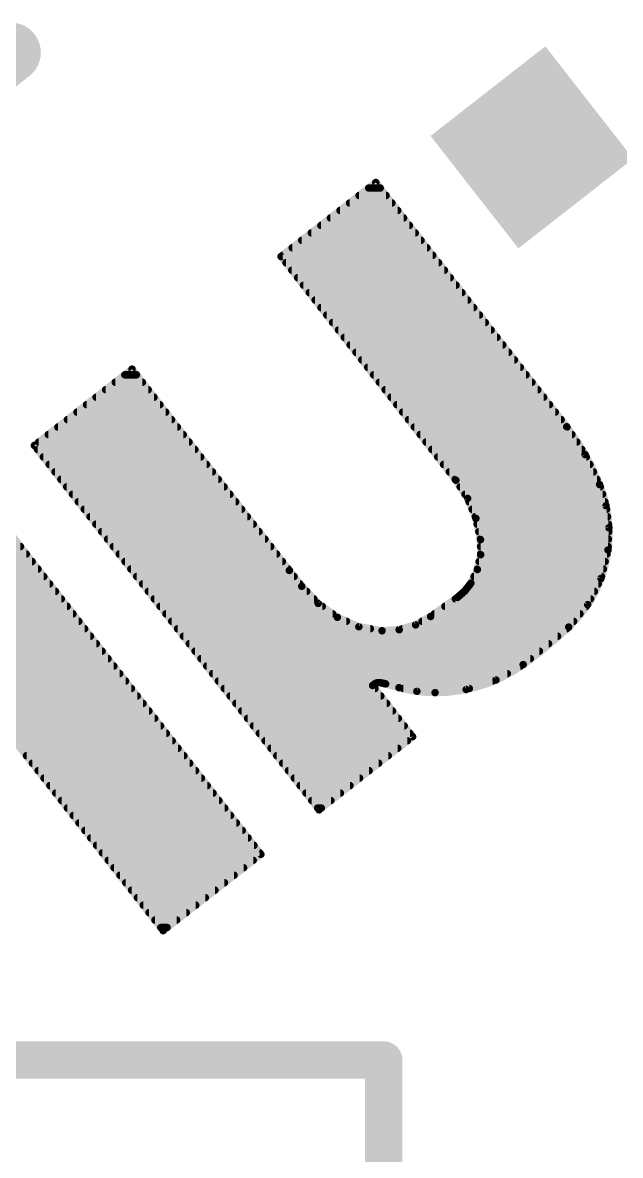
# Model space of a CAD drawing. Extents: x -0.1 to 20.3, y -11.4 to 28.1.
# Drawn here: x 9.312 to 11.344, y 11.646 to 15.498 of the extents above; entities that cross this region are included whole.
import ezdxf

# ---------------------------------------------------------------- set-up
doc = ezdxf.new("R2010")
doc.units = 0
for name, color, linetype in [('21', 41, 'CONTINUOUS'), ('22', 40, 'CONTINUOUS'), ('51', 53, 'CONTINUOUS')]:
    doc.layers.add(name, color=color, linetype=linetype)

# ---------------------------------------------------------------- blocks, each defined once
blk = doc.blocks.new('RECT')
blk.add_solid([(-0.5, -0.5), (0.5, -0.5), (-0.5, 0.5), (0.5, 0.5)])

msp = doc.modelspace()

# ---------------------------------------------------------------- linework, layer by layer
at = {"layer": '21', "const_width": 0.127}
for points in [[(10.54, 11.97), (5.54, 11.97)], [(10.54, 11.97), (10.54, 8.77)]]:
    msp.add_lwpolyline(points, dxfattribs=at)
at = {"layer": '21', "const_width": 0.0635}
for points in [[(10.5718, 11.97, 1), (10.5083, 11.97)], [(10.54, 11.9383, 1), (10.54, 12.0018)]]:
    msp.add_lwpolyline(points, format="xyb", dxfattribs=at)
at = {"layer": '22'}
for points, const_width in [([(9.1323, 15.2865), (9.2725, 15.3961)], 0.2032), ([(10.5131, 14.9542), (10.1909, 14.7025)], 0.0254), ([(10.5131, 14.9542), (10.1909, 14.7025)], 0.0254), ([(10.4888, 14.9352), (10.528, 14.9352)], 0.0254), ([(11.1621, 14.1236), (10.5131, 14.9542)], 0.0254), ([(11.1621, 14.1236), (10.5131, 14.9542)], 0.0254), ([(10.4563, 14.9098), (10.5478, 14.9098)], 0.0254), ([(10.3913, 14.859), (10.5875, 14.859)], 0.0254), ([(10.4238, 14.8844), (10.5677, 14.8844)], 0.0254), ([(10.3588, 14.8336), (10.6074, 14.8336)], 0.0254), ([(10.2938, 14.7828), (10.6471, 14.7828)], 0.0254), ([(10.3263, 14.8082), (10.6272, 14.8082)], 0.0254), ([(10.2612, 14.7574), (10.6669, 14.7574)], 0.0254), ([(10.1909, 14.7025), (10.7852, 13.9419)], 0.0254), ([(10.1909, 14.7025), (10.7852, 13.9419)], 0.0254), ([(10.1962, 14.7066), (10.7066, 14.7066)], 0.0254), ([(10.2287, 14.732), (10.6868, 14.732)], 0.0254), ([(10.2075, 14.6812), (10.7264, 14.6812)], 0.0254), ([(10.2274, 14.6558), (10.7463, 14.6558)], 0.0254), ([(10.2472, 14.6304), (10.7661, 14.6304)], 0.0254), ([(10.2671, 14.605), (10.786, 14.605)], 0.0254), ([(10.2869, 14.5796), (10.8058, 14.5796)], 0.0254), ([(10.3068, 14.5542), (10.8257, 14.5542)], 0.0254), ([(10.3266, 14.5288), (10.8455, 14.5288)], 0.0254), ([(10.3465, 14.5034), (10.8654, 14.5034)], 0.0254), ([(10.3663, 14.478), (10.8852, 14.478)], 0.0254), ([(10.3861, 14.4526), (10.9051, 14.4526)], 0.0254), ([(10.406, 14.4272), (10.9249, 14.4272)], 0.0254), ([(10.4258, 14.4018), (10.9447, 14.4018)], 0.0254), ([(10.4457, 14.3764), (10.9646, 14.3764)], 0.0254), ([(9.6843, 14.3195), (9.3521, 14.0599)], 0.0254), ([(9.6843, 14.3195), (9.3521, 14.0599)], 0.0254), ([(10.2191, 13.6349), (9.6843, 14.3195)], 0.0254), ([(10.2191, 13.6349), (9.6843, 14.3195)], 0.0254), ([(10.4655, 14.351), (10.9844, 14.351)], 0.0254), ([(10.4854, 14.3256), (11.0043, 14.3256)], 0.0254), ([(9.6596, 14.3002), (9.6994, 14.3002)], 0.0254), ([(10.5052, 14.3002), (11.0241, 14.3002)], 0.0254), ([(9.5946, 14.2494), (9.7391, 14.2494)], 0.0254), ([(9.6271, 14.2748), (9.7192, 14.2748)], 0.0254), ([(10.5251, 14.2748), (11.044, 14.2748)], 0.0254), ([(10.5449, 14.2494), (11.0638, 14.2494)], 0.0254), ([(9.5621, 14.224), (9.7589, 14.224)], 0.0254), ([(10.5647, 14.224), (11.0837, 14.224)], 0.0254), ([(9.4971, 14.1732), (9.7986, 14.1732)], 0.0254), ([(9.5296, 14.1986), (9.7788, 14.1986)], 0.0254), ([(10.5846, 14.1986), (11.1035, 14.1986)], 0.0254), ([(10.6044, 14.1732), (11.1233, 14.1732)], 0.0254), ([(9.4646, 14.1478), (9.8185, 14.1478)], 0.0254), ([(10.6243, 14.1478), (11.1432, 14.1478)], 0.0254), ([(11.2245, 14.029), (11.1621, 14.1236)], 0.0254), ([(9.3996, 14.097), (9.8581, 14.097)], 0.0254), ([(9.4321, 14.1224), (9.8383, 14.1224)], 0.0254), ([(10.6441, 14.1224), (11.1629, 14.1224)], 0.0254), ([(10.664, 14.097), (11.1797, 14.097)], 0.0254), ([(9.3521, 14.0599), (10.32, 12.821)], 0.0254), ([(9.3521, 14.0599), (10.32, 12.821)], 0.0254), ([(9.3671, 14.0716), (9.878, 14.0716)], 0.0254), ([(10.6838, 14.0716), (11.1964, 14.0716)], 0.0254), ([(9.3628, 14.0462), (9.8978, 14.0462)], 0.0254), ([(9.3827, 14.0208), (9.9177, 14.0208)], 0.0254), ([(10.7037, 14.0462), (11.2132, 14.0462)], 0.0254), ([(10.7235, 14.0208), (11.2285, 14.0208)], 0.0254), ([(11.2738, 13.9271), (11.2245, 14.029)], 0.0254), ([(9.4025, 13.9954), (9.9375, 13.9954)], 0.0254), ([(9.4223, 13.97), (9.9574, 13.97)], 0.0254), ([(10.7433, 13.9954), (11.2408, 13.9954)], 0.0254), ([(10.7632, 13.97), (11.253, 13.97)], 0.0254), ([(9.4422, 13.9446), (9.9772, 13.9446)], 0.0254), ([(10.783, 13.9446), (11.2653, 13.9446)], 0.0254), ([(10.7852, 13.9419), (10.8252, 13.8799)], 0.0254), ([(9.1606, 13.9006), (10.1223, 12.6697)], 0.0254), ([(9.462, 13.9192), (9.9971, 13.9192)], 0.0254), ([(9.4819, 13.8938), (10.0169, 13.8938)], 0.0254), ([(10.7998, 13.9192), (11.2762, 13.9192)], 0.0254), ([(10.8162, 13.8938), (11.284, 13.8938)], 0.0254), ([(11.296, 13.8549), (11.2738, 13.9271)], 0.0254), ([(9.5017, 13.8684), (10.0367, 13.8684)], 0.0254), ([(10.8252, 13.8799), (10.8534, 13.8118)], 0.0254), ([(10.8299, 13.8684), (11.2918, 13.8684)], 0.0254), ([(11.3056, 13.78), (11.296, 13.8549)], 0.0254), ([(9.5216, 13.843), (10.0566, 13.843)], 0.0254), ([(9.5414, 13.8176), (10.0764, 13.8176)], 0.0254), ([(10.8405, 13.843), (11.2975, 13.843)], 0.0254), ([(10.851, 13.8176), (11.3008, 13.8176)], 0.0254), ([(9.5613, 13.7922), (10.0963, 13.7922)], 0.0254), ([(10.8534, 13.8118), (10.869, 13.7397)], 0.0254), ([(10.8576, 13.7922), (11.3041, 13.7922)], 0.0254), ([(11.3025, 13.7046), (11.3056, 13.78)], 0.0254), ([(9.5811, 13.7668), (10.1161, 13.7668)], 0.0254), ([(9.601, 13.7414), (10.136, 13.7414)], 0.0254), ([(10.8631, 13.7668), (11.3051, 13.7668)], 0.0254), ([(10.8686, 13.7414), (11.304, 13.7414)], 0.0254), ([(10.869, 13.7397), (10.8695, 13.6883)], 0.0254), ([(8.9242, 13.716), (9.3048, 13.716)], 0.0254), ([(9.6208, 13.716), (10.1558, 13.716)], 0.0254), ([(10.8692, 13.716), (11.303, 13.716)], 0.0254), ([(11.2787, 13.6076), (11.3025, 13.7046)], 0.0254), ([(8.8592, 13.6652), (9.3445, 13.6652)], 0.0254), ([(8.8917, 13.6906), (9.3247, 13.6906)], 0.0254), ([(9.6406, 13.6906), (10.1757, 13.6906)], 0.0254), ([(9.6605, 13.6652), (10.1955, 13.6652)], 0.0254), ([(10.8695, 13.6883), (10.8584, 13.6381)], 0.0254), ([(10.8644, 13.6652), (11.2928, 13.6652)], 0.0254), ([(10.8695, 13.6906), (11.2991, 13.6906)], 0.0254), ([(8.8551, 13.6398), (9.3643, 13.6398)], 0.0254), ([(9.6803, 13.6398), (10.2154, 13.6398)], 0.0254), ([(10.2613, 13.581), (10.2191, 13.6349)], 0.0254), ([(10.8584, 13.6381), (10.8363, 13.5917)], 0.0254), ([(10.8588, 13.6398), (11.2866, 13.6398)], 0.0254), ([(8.8749, 13.6144), (9.3842, 13.6144)], 0.0254), ([(8.8948, 13.589), (9.404, 13.589)], 0.0254), ([(9.7002, 13.6144), (10.2352, 13.6144)], 0.0254), ([(9.72, 13.589), (10.255, 13.589)], 0.0254), ([(10.8363, 13.5917), (10.8158, 13.5652)], 0.0254), ([(10.8342, 13.589), (11.2692, 13.589)], 0.0254), ([(10.8471, 13.6144), (11.2804, 13.6144)], 0.0254), ([(11.2334, 13.5186), (11.2787, 13.6076)], 0.0254), ([(8.9146, 13.5636), (9.4239, 13.5636)], 0.0254), ([(9.7399, 13.5636), (10.278, 13.5636)], 0.0254), ([(10.3171, 13.5229), (10.2613, 13.581)], 0.0254), ([(10.8158, 13.5652), (10.7905, 13.5431)], 0.0254), ([(10.814, 13.5636), (11.2563, 13.5636)], 0.0254), ([(8.9345, 13.5382), (9.4437, 13.5382)], 0.0254), ([(8.9543, 13.5128), (9.4636, 13.5128)], 0.0254), ([(9.7597, 13.5382), (10.3024, 13.5382)], 0.0254), ([(9.7796, 13.5128), (10.331, 13.5128)], 0.0254), ([(10.3823, 13.4756), (10.3171, 13.5229)], 0.0254), ([(10.7905, 13.5431), (10.6993, 13.4782)], 0.0254), ([(10.7479, 13.5128), (11.2285, 13.5128)], 0.0254), ([(10.7836, 13.5382), (11.2434, 13.5382)], 0.0254), ([(11.169, 13.4423), (11.2334, 13.5186)], 0.0254), ([(8.9742, 13.4874), (9.4834, 13.4874)], 0.0254), ([(9.7994, 13.4874), (10.3661, 13.4874)], 0.0254), ([(10.4554, 13.4434), (10.3823, 13.4756)], 0.0254), ([(10.6993, 13.4782), (10.6483, 13.4498)], 0.0254), ([(10.7122, 13.4874), (11.2071, 13.4874)], 0.0254), ([(8.5199, 13.4366), (9.5231, 13.4366)], 0.0254), ([(8.565, 13.462), (9.5033, 13.462)], 0.0254), ([(9.8192, 13.462), (10.4132, 13.462)], 0.0254), ([(9.8391, 13.4366), (10.4946, 13.4366)], 0.0254), ([(10.5341, 13.4298), (10.4554, 13.4434)], 0.0254), ([(10.5924, 13.4334), (10.5341, 13.4298)], 0.0254), ([(10.6483, 13.4498), (10.5924, 13.4334)], 0.0254), ([(10.6032, 13.4366), (11.1621, 13.4366)], 0.0254), ([(10.6702, 13.462), (11.1856, 13.462)], 0.0254), ([(11.014, 13.3149), (11.169, 13.4423)], 0.0254), ([(8.4748, 13.4112), (9.5429, 13.4112)], 0.0254), ([(9.8589, 13.4112), (11.1312, 13.4112)], 0.0254), ([(8.4055, 13.3604), (9.5826, 13.3604)], 0.0254), ([(8.4394, 13.3858), (9.5628, 13.3858)], 0.0254), ([(9.8788, 13.3858), (11.1003, 13.3858)], 0.0254), ([(9.8986, 13.3604), (11.0694, 13.3604)], 0.0254), ([(8.3716, 13.335), (9.6025, 13.335)], 0.0254), ([(9.9185, 13.335), (11.0385, 13.335)], 0.0254), ([(10.9216, 13.2623), (11.014, 13.3149)], 0.0254), ([(8.3408, 13.3096), (9.6223, 13.3096)], 0.0254), ([(9.0125, 13.2842), (9.6422, 13.2842)], 0.0254), ([(9.9383, 13.3096), (11.0048, 13.3096)], 0.0254), ([(9.9582, 13.2842), (10.9601, 13.2842)], 0.0254), ([(9.072, 13.2588), (9.662, 13.2588)], 0.0254), ([(9.978, 13.2588), (10.9106, 13.2588)], 0.0254), ([(10.5022, 13.2437), (10.5082, 13.2484)], 0.0254), ([(10.5022, 13.2437), (10.5082, 13.2484)], 0.0254), ([(10.6382, 13.0696), (10.5022, 13.2437)], 0.0254), ([(10.6382, 13.0696), (10.5022, 13.2437)], 0.0254), ([(10.5082, 13.2484), (10.5171, 13.2528)], 0.0254), ([(10.5171, 13.2528), (10.5269, 13.2533)], 0.0254), ([(10.5269, 13.2533), (10.5463, 13.2492)], 0.0254), ([(10.5463, 13.2492), (10.5918, 13.2364)], 0.0254), ([(10.8203, 13.2301), (10.9216, 13.2623)], 0.0254), ([(9.1105, 13.2334), (9.6819, 13.2334)], 0.0254), ([(9.1393, 13.208), (9.7017, 13.208)], 0.0254), ([(9.9978, 13.2334), (10.5103, 13.2334)], 0.0254), ([(10.0177, 13.208), (10.5301, 13.208)], 0.0254), ([(10.5918, 13.2364), (10.6526, 13.2239)], 0.0254), ([(10.6063, 13.2334), (10.8308, 13.2334)], 0.0254), ([(10.6526, 13.2239), (10.7146, 13.2195)], 0.0254), ([(10.7146, 13.2195), (10.8203, 13.2301)], 0.0254), ([(9.1681, 13.1826), (9.7215, 13.1826)], 0.0254), ([(10.0375, 13.1826), (10.55, 13.1826)], 0.0254), ([(9.1967, 13.1572), (9.7414, 13.1572)], 0.0254), ([(9.2192, 13.1318), (9.7612, 13.1318)], 0.0254), ([(10.0574, 13.1572), (10.5698, 13.1572)], 0.0254), ([(10.0772, 13.1318), (10.5897, 13.1318)], 0.0254), ([(9.2417, 13.1064), (9.7811, 13.1064)], 0.0254), ([(10.0971, 13.1064), (10.6095, 13.1064)], 0.0254), ([(9.2642, 13.081), (9.8009, 13.081)], 0.0254), ([(9.7901, 12.4101), (9.2787, 13.0646)], 0.0254), ([(9.2858, 13.0556), (9.8208, 13.0556)], 0.0254), ([(10.1169, 13.081), (10.6293, 13.081)], 0.0254), ([(10.1368, 13.0556), (10.6203, 13.0556)], 0.0254), ([(10.32, 12.821), (10.6382, 13.0696)], 0.0254), ([(10.32, 12.821), (10.6382, 13.0696)], 0.0254), ([(9.3056, 13.0302), (9.8406, 13.0302)], 0.0254), ([(10.1566, 13.0302), (10.5878, 13.0302)], 0.0254), ([(9.3254, 13.0048), (9.8605, 13.0048)], 0.0254), ([(9.3453, 12.9794), (9.8803, 12.9794)], 0.0254), ([(10.1764, 13.0048), (10.5553, 13.0048)], 0.0254), ([(10.1963, 12.9794), (10.5228, 12.9794)], 0.0254), ([(9.3651, 12.954), (9.9002, 12.954)], 0.0254), ([(10.2161, 12.954), (10.4903, 12.954)], 0.0254), ([(9.385, 12.9286), (9.92, 12.9286)], 0.0254), ([(9.4048, 12.9032), (9.9398, 12.9032)], 0.0254), ([(10.236, 12.9286), (10.4578, 12.9286)], 0.0254), ([(10.2558, 12.9032), (10.4252, 12.9032)], 0.0254), ([(9.4247, 12.8778), (9.9597, 12.8778)], 0.0254), ([(9.4445, 12.8524), (9.9795, 12.8524)], 0.0254), ([(10.2757, 12.8778), (10.3927, 12.8778)], 0.0254), ([(10.2955, 12.8524), (10.3602, 12.8524)], 0.0254), ([(9.4644, 12.827), (9.9994, 12.827)], 0.0254), ([(10.3154, 12.827), (10.3277, 12.827)], 0.0254), ([(9.4842, 12.8016), (10.0192, 12.8016)], 0.0254), ([(9.504, 12.7762), (10.0391, 12.7762)], 0.0254), ([(9.5239, 12.7508), (10.0589, 12.7508)], 0.0254), ([(9.5437, 12.7254), (10.0788, 12.7254)], 0.0254), ([(9.5636, 12.7), (10.0986, 12.7)], 0.0254), ([(9.5834, 12.6746), (10.1184, 12.6746)], 0.0254), ([(10.1223, 12.6697), (9.7901, 12.4101)], 0.0254), ([(9.6033, 12.6492), (10.0961, 12.6492)], 0.0254), ([(9.6231, 12.6238), (10.0636, 12.6238)], 0.0254), ([(9.643, 12.5984), (10.0311, 12.5984)], 0.0254), ([(9.6628, 12.573), (9.9985, 12.573)], 0.0254), ([(9.6826, 12.5476), (9.966, 12.5476)], 0.0254), ([(9.7025, 12.5222), (9.9335, 12.5222)], 0.0254), ([(9.7223, 12.4968), (9.901, 12.4968)], 0.0254), ([(9.7422, 12.4714), (9.8685, 12.4714)], 0.0254), ([(9.762, 12.446), (9.836, 12.446)], 0.0254), ([(9.7819, 12.4206), (9.8035, 12.4206)], 0.0254)]:
    msp.add_lwpolyline(points, dxfattribs=dict(at, const_width=const_width))
for points, const_width in [([(9.3038, 15.3561, 1), (9.2413, 15.4361)], 0.1016), ([(10.4888, 14.9415, 1), (10.4888, 14.9289)], 0.0127), ([(10.5181, 14.9581, 1), (10.5081, 14.9503)], 0.0127), ([(10.5181, 14.9581, 1), (10.5081, 14.9503)], 0.0127), ([(10.5171, 14.9492, 1), (10.5092, 14.9592)], 0.0127), ([(10.5171, 14.9492, 1), (10.5092, 14.9592)], 0.0127), ([(10.528, 14.9289, 1), (10.528, 14.9415)], 0.0127), ([(10.4563, 14.9162, 1), (10.4563, 14.9035)], 0.0127), ([(10.5478, 14.9035, 1), (10.5478, 14.9162)], 0.0127), ([(10.3913, 14.8653, 1), (10.3913, 14.8527)], 0.0127), ([(10.4238, 14.8908, 1), (10.4238, 14.8781)], 0.0127), ([(10.5677, 14.8781, 1), (10.5677, 14.8908)], 0.0127), ([(10.5875, 14.8527, 1), (10.5875, 14.8653)], 0.0127), ([(10.3588, 14.8399, 1), (10.3588, 14.8273)], 0.0127), ([(10.6074, 14.8273, 1), (10.6074, 14.8399)], 0.0127), ([(10.2938, 14.7891, 1), (10.2938, 14.7765)], 0.0127), ([(10.3263, 14.8146, 1), (10.3263, 14.8019)], 0.0127), ([(10.6272, 14.8019, 1), (10.6272, 14.8146)], 0.0127), ([(10.6471, 14.7765, 1), (10.6471, 14.7891)], 0.0127), ([(10.2612, 14.7637, 1), (10.2612, 14.7511)], 0.0127), ([(10.6669, 14.7511, 1), (10.6669, 14.7637)], 0.0127), ([(10.1959, 14.7064, 1), (10.1859, 14.6986)], 0.0127), ([(10.1959, 14.7064, 1), (10.1859, 14.6986)], 0.0127), ([(10.187, 14.7075, 1), (10.1948, 14.6975)], 0.0127), ([(10.187, 14.7075, 1), (10.1948, 14.6975)], 0.0127), ([(10.1962, 14.7129, 1), (10.1962, 14.7003)], 0.0127), ([(10.2287, 14.7384, 1), (10.2287, 14.7257)], 0.0127), ([(10.6868, 14.7257, 1), (10.6868, 14.7384)], 0.0127), ([(10.7066, 14.7003, 1), (10.7066, 14.7129)], 0.0127), ([(10.2075, 14.6875, 1), (10.2075, 14.6749)], 0.0127), ([(10.7264, 14.6749, 1), (10.7264, 14.6875)], 0.0127), ([(10.2274, 14.6622, 1), (10.2274, 14.6495)], 0.0127), ([(10.2472, 14.6367, 1), (10.2472, 14.6241)], 0.0127), ([(10.7463, 14.6495, 1), (10.7463, 14.6622)], 0.0127), ([(10.7661, 14.6241, 1), (10.7661, 14.6367)], 0.0127), ([(10.2671, 14.6113, 1), (10.2671, 14.5987)], 0.0127), ([(10.786, 14.5987, 1), (10.786, 14.6113)], 0.0127), ([(10.2869, 14.586, 1), (10.2869, 14.5733)], 0.0127), ([(10.3068, 14.5606, 1), (10.3068, 14.5479)], 0.0127), ([(10.8058, 14.5733, 1), (10.8058, 14.586)], 0.0127), ([(10.8257, 14.5479, 1), (10.8257, 14.5606)], 0.0127), ([(10.3266, 14.5351, 1), (10.3266, 14.5225)], 0.0127), ([(10.8455, 14.5225, 1), (10.8455, 14.5351)], 0.0127), ([(10.3465, 14.5098, 1), (10.3465, 14.4971)], 0.0127), ([(10.3663, 14.4844, 1), (10.3663, 14.4717)], 0.0127), ([(10.8654, 14.4971, 1), (10.8654, 14.5098)], 0.0127), ([(10.8852, 14.4717, 1), (10.8852, 14.4844)], 0.0127), ([(10.3861, 14.4589, 1), (10.3861, 14.4463)], 0.0127), ([(10.9051, 14.4463, 1), (10.9051, 14.4589)], 0.0127), ([(10.406, 14.4336, 1), (10.406, 14.4209)], 0.0127), ([(10.4258, 14.4082, 1), (10.4258, 14.3955)], 0.0127), ([(10.9249, 14.4209, 1), (10.9249, 14.4336)], 0.0127), ([(10.9447, 14.3955, 1), (10.9447, 14.4082)], 0.0127), ([(10.4457, 14.3827, 1), (10.4457, 14.3701)], 0.0127), ([(10.9646, 14.3701, 1), (10.9646, 14.3827)], 0.0127), ([(9.6893, 14.3234, 1), (9.6793, 14.3156)], 0.0127), ([(9.6893, 14.3234, 1), (9.6793, 14.3156)], 0.0127), ([(9.6882, 14.3145, 1), (9.6804, 14.3245)], 0.0127), ([(9.6882, 14.3145, 1), (9.6804, 14.3245)], 0.0127), ([(10.4655, 14.3574, 1), (10.4655, 14.3447)], 0.0127), ([(10.4854, 14.332, 1), (10.4854, 14.3193)], 0.0127), ([(10.9844, 14.3447, 1), (10.9844, 14.3574)], 0.0127), ([(11.0043, 14.3193, 1), (11.0043, 14.332)], 0.0127), ([(9.6596, 14.3065, 1), (9.6596, 14.2939)], 0.0127), ([(9.6994, 14.2939, 1), (9.6994, 14.3065)], 0.0127), ([(10.5052, 14.3065, 1), (10.5052, 14.2939)], 0.0127), ([(11.0241, 14.2939, 1), (11.0241, 14.3065)], 0.0127), ([(9.5946, 14.2558, 1), (9.5946, 14.2431)], 0.0127), ([(9.6271, 14.2812, 1), (9.6271, 14.2685)], 0.0127), ([(9.7192, 14.2685, 1), (9.7192, 14.2812)], 0.0127), ([(9.7391, 14.2431, 1), (9.7391, 14.2558)], 0.0127), ([(10.5251, 14.2812, 1), (10.5251, 14.2685)], 0.0127), ([(10.5449, 14.2558, 1), (10.5449, 14.2431)], 0.0127), ([(11.044, 14.2685, 1), (11.044, 14.2812)], 0.0127), ([(11.0638, 14.2431, 1), (11.0638, 14.2558)], 0.0127), ([(9.5621, 14.2303, 1), (9.5621, 14.2177)], 0.0127), ([(9.7589, 14.2177, 1), (9.7589, 14.2303)], 0.0127), ([(10.5647, 14.2303, 1), (10.5647, 14.2177)], 0.0127), ([(11.0837, 14.2177, 1), (11.0837, 14.2303)], 0.0127), ([(9.4971, 14.1796, 1), (9.4971, 14.1669)], 0.0127), ([(9.5296, 14.205, 1), (9.5296, 14.1923)], 0.0127), ([(9.7788, 14.1923, 1), (9.7788, 14.205)], 0.0127), ([(9.7986, 14.1669, 1), (9.7986, 14.1796)], 0.0127), ([(10.5846, 14.205, 1), (10.5846, 14.1923)], 0.0127), ([(10.6044, 14.1796, 1), (10.6044, 14.1669)], 0.0127), ([(11.1035, 14.1923, 1), (11.1035, 14.205)], 0.0127), ([(11.1233, 14.1669, 1), (11.1233, 14.1796)], 0.0127), ([(9.4646, 14.1541, 1), (9.4646, 14.1415)], 0.0127), ([(9.8185, 14.1415, 1), (9.8185, 14.1541)], 0.0127), ([(10.6243, 14.1541, 1), (10.6243, 14.1415)], 0.0127), ([(11.1432, 14.1415, 1), (11.1432, 14.1541)], 0.0127), ([(11.1674, 14.1271, 1), (11.1568, 14.1201)], 0.0127), ([(11.2738, 13.9271, 0.0668), (11.1621, 14.1236)], 0.0254), ([(11.1672, 14.1274, 1), (11.1571, 14.1197)], 0.0127), ([(9.3996, 14.1034, 1), (9.3996, 14.0907)], 0.0127), ([(9.4321, 14.1288, 1), (9.4321, 14.1161)], 0.0127), ([(9.8383, 14.1161, 1), (9.8383, 14.1288)], 0.0127), ([(9.8581, 14.0907, 1), (9.8581, 14.1034)], 0.0127), ([(10.6441, 14.1288, 1), (10.6441, 14.1161)], 0.0127), ([(10.664, 14.1034, 1), (10.664, 14.0907)], 0.0127), ([(11.1571, 14.1197, 1), (11.1671, 14.1275)], 0.0127), ([(11.1571, 14.1197, 1), (11.1671, 14.1275)], 0.0127), ([(11.1629, 14.1161, 1), (11.1629, 14.1288)], 0.0127), ([(11.1797, 14.0907, 1), (11.1797, 14.1034)], 0.0127), ([(9.3571, 14.0638, 1), (9.3471, 14.056)], 0.0127), ([(9.3571, 14.0638, 1), (9.3471, 14.056)], 0.0127), ([(9.3482, 14.0649, 1), (9.356, 14.0549)], 0.0127), ([(9.3482, 14.0649, 1), (9.356, 14.0549)], 0.0127), ([(9.3671, 14.0779, 1), (9.3671, 14.0653)], 0.0127), ([(9.878, 14.0653, 1), (9.878, 14.0779)], 0.0127), ([(10.6838, 14.0779, 1), (10.6838, 14.0653)], 0.0127), ([(11.1964, 14.0653, 1), (11.1964, 14.0779)], 0.0127), ([(9.3628, 14.0526, 1), (9.3628, 14.0399)], 0.0127), ([(9.3827, 14.0272, 1), (9.3827, 14.0145)], 0.0127), ([(9.8978, 14.0399, 1), (9.8978, 14.0526)], 0.0127), ([(9.9177, 14.0145, 1), (9.9177, 14.0272)], 0.0127), ([(10.7037, 14.0526, 1), (10.7037, 14.0399)], 0.0127), ([(10.7235, 14.0272, 1), (10.7235, 14.0145)], 0.0127), ([(11.2132, 14.0399, 1), (11.2132, 14.0526)], 0.0127), ([(11.2302, 14.0318, 1), (11.2188, 14.0263)], 0.0127), ([(11.2192, 14.0255, 1), (11.2298, 14.0325)], 0.0127), ([(11.2285, 14.0145, 1), (11.2285, 14.0272)], 0.0127), ([(9.4025, 14.0017, 1), (9.4025, 13.9891)], 0.0127), ([(9.4223, 13.9764, 1), (9.4223, 13.9637)], 0.0127), ([(9.9375, 13.9891, 1), (9.9375, 14.0017)], 0.0127), ([(9.9574, 13.9637, 1), (9.9574, 13.9764)], 0.0127), ([(10.7433, 14.0017, 1), (10.7433, 13.9891)], 0.0127), ([(10.7632, 13.9764, 1), (10.7632, 13.9637)], 0.0127), ([(11.2408, 13.9891, 1), (11.2408, 14.0017)], 0.0127), ([(11.253, 13.9637, 1), (11.253, 13.9764)], 0.0127), ([(9.4422, 13.951, 1), (9.4422, 13.9383)], 0.0127), ([(9.9772, 13.9383, 1), (9.9772, 13.951)], 0.0127), ([(10.783, 13.951, 1), (10.783, 13.9383)], 0.0127), ([(10.7905, 13.9453, 1), (10.7798, 13.9384)], 0.0127), ([(10.869, 13.7397, 0.136), (10.7852, 13.9419)], 0.0254), ([(10.7902, 13.9458, 1), (10.7802, 13.938)], 0.0127), ([(10.7802, 13.938, 1), (10.7902, 13.9458)], 0.0127), ([(10.7802, 13.938, 1), (10.7902, 13.9458)], 0.0127), ([(11.2653, 13.9383, 1), (11.2653, 13.951)], 0.0127), ([(9.462, 13.9255, 1), (9.462, 13.9129)], 0.0127), ([(9.4819, 13.9002, 1), (9.4819, 13.8875)], 0.0127), ([(9.9971, 13.9129, 1), (9.9971, 13.9255)], 0.0127), ([(10.0169, 13.8875, 1), (10.0169, 13.9002)], 0.0127), ([(10.7998, 13.9255, 1), (10.7998, 13.9129)], 0.0127), ([(10.8162, 13.9002, 1), (10.8162, 13.8875)], 0.0127), ([(11.3025, 13.7046, 0.1281), (11.2738, 13.9271)], 0.0254), ([(11.2797, 13.9294, 1), (11.2679, 13.9247)], 0.0127), ([(11.2798, 13.9289, 1), (11.2677, 13.9252)], 0.0127), ([(11.2679, 13.9247, 1), (11.2797, 13.9294)], 0.0127), ([(11.2681, 13.9243, 1), (11.2795, 13.9298)], 0.0127), ([(11.2762, 13.9129, 1), (11.2762, 13.9255)], 0.0127), ([(11.284, 13.8875, 1), (11.284, 13.9002)], 0.0127), ([(9.5017, 13.8748, 1), (9.5017, 13.8621)], 0.0127), ([(10.0367, 13.8621, 1), (10.0367, 13.8748)], 0.0127), ([(10.831, 13.8824, 1), (10.8193, 13.8775)], 0.0127), ([(10.8198, 13.8765, 1), (10.8305, 13.8834)], 0.0127), ([(10.8299, 13.8748, 1), (10.8299, 13.8621)], 0.0127), ([(11.3023, 13.8557, 1), (11.2897, 13.8541)], 0.0127), ([(11.2918, 13.8621, 1), (11.2918, 13.8748)], 0.0127), ([(9.5216, 13.8493, 1), (9.5216, 13.8367)], 0.0127), ([(9.5414, 13.8239, 1), (9.5414, 13.8113)], 0.0127), ([(10.0566, 13.8367, 1), (10.0566, 13.8493)], 0.0127), ([(10.0764, 13.8113, 1), (10.0764, 13.8239)], 0.0127), ([(10.8405, 13.8493, 1), (10.8405, 13.8367)], 0.0127), ([(10.851, 13.8239, 1), (10.851, 13.8113)], 0.0127), ([(11.2899, 13.853, 1), (11.302, 13.8568)], 0.0127), ([(11.2975, 13.8367, 1), (11.2975, 13.8493)], 0.0127), ([(11.3008, 13.8113, 1), (11.3008, 13.8239)], 0.0127), ([(9.5613, 13.7986, 1), (9.5613, 13.7859)], 0.0127), ([(10.0963, 13.7859, 1), (10.0963, 13.7986)], 0.0127), ([(10.8596, 13.8132, 1), (10.8472, 13.8105)], 0.0127), ([(10.8475, 13.8094, 1), (10.8593, 13.8142)], 0.0127), ([(10.8576, 13.7986, 1), (10.8576, 13.7859)], 0.0127), ([(11.312, 13.7798, 1), (11.2993, 13.7803)], 0.0127), ([(11.3041, 13.7859, 1), (11.3041, 13.7986)], 0.0127), ([(9.5811, 13.7731, 1), (9.5811, 13.7605)], 0.0127), ([(9.601, 13.7477, 1), (9.601, 13.7351)], 0.0127), ([(10.1161, 13.7605, 1), (10.1161, 13.7731)], 0.0127), ([(10.136, 13.7351, 1), (10.136, 13.7477)], 0.0127), ([(10.8363, 13.5917, 0.1719), (10.869, 13.7397)], 0.0254), ([(10.8631, 13.7731, 1), (10.8631, 13.7605)], 0.0127), ([(10.8686, 13.7477, 1), (10.8686, 13.7351)], 0.0127), ([(10.8753, 13.7398, 1), (10.8626, 13.7397)], 0.0127), ([(10.8753, 13.7405, 1), (10.8627, 13.739)], 0.0127), ([(11.2993, 13.7792, 1), (11.3119, 13.7808)], 0.0127), ([(11.304, 13.7351, 1), (11.304, 13.7477)], 0.0127), ([(11.3051, 13.7605, 1), (11.3051, 13.7731)], 0.0127), ([(9.3048, 13.7097, 1), (9.3048, 13.7224)], 0.0127), ([(9.6208, 13.7224, 1), (9.6208, 13.7097)], 0.0127), ([(10.1558, 13.7097, 1), (10.1558, 13.7224)], 0.0127), ([(10.8627, 13.739, 1), (10.8753, 13.7405)], 0.0127), ([(10.8628, 13.7384, 1), (10.8752, 13.7411)], 0.0127), ([(10.8692, 13.7224, 1), (10.8692, 13.7097)], 0.0127), ([(11.169, 13.4423, 0.1741), (11.3025, 13.7046)], 0.0254), ([(11.3088, 13.7038, 1), (11.2962, 13.7054)], 0.0127), ([(11.3087, 13.7031, 1), (11.2964, 13.7061)], 0.0127), ([(11.303, 13.7097, 1), (11.303, 13.7224)], 0.0127), ([(9.3247, 13.6843, 1), (9.3247, 13.6969)], 0.0127), ([(9.3445, 13.6589, 1), (9.3445, 13.6715)], 0.0127), ([(9.6406, 13.6969, 1), (9.6406, 13.6843)], 0.0127), ([(9.6605, 13.6715, 1), (9.6605, 13.6589)], 0.0127), ([(10.1757, 13.6843, 1), (10.1757, 13.6969)], 0.0127), ([(10.1955, 13.6589, 1), (10.1955, 13.6715)], 0.0127), ([(10.8644, 13.6715, 1), (10.8644, 13.6589)], 0.0127), ([(10.8631, 13.6883, 1), (10.8758, 13.6884)], 0.0127), ([(10.8695, 13.6969, 1), (10.8695, 13.6843)], 0.0127), ([(10.8757, 13.687, 1), (10.8633, 13.6897)], 0.0127), ([(11.2928, 13.6589, 1), (11.2928, 13.6715)], 0.0127), ([(11.2962, 13.7054, 1), (11.3088, 13.7038)], 0.0127), ([(11.2962, 13.7049, 1), (11.3089, 13.7043)], 0.0127), ([(11.2991, 13.6843, 1), (11.2991, 13.6969)], 0.0127), ([(9.3643, 13.6335, 1), (9.3643, 13.6462)], 0.0127), ([(9.6803, 13.6462, 1), (9.6803, 13.6335)], 0.0127), ([(10.2242, 13.6388, 1), (10.2141, 13.6311)], 0.0127), ([(10.2242, 13.6388, 1), (10.2141, 13.631)], 0.0127), ([(10.2191, 13.6349, 0.0064), (10.2613, 13.581)], 0.0254), ([(10.2141, 13.631, 1), (10.2242, 13.6388)], 0.0127), ([(10.2141, 13.631, 1), (10.2242, 13.6388)], 0.0127), ([(10.2154, 13.6335, 1), (10.2154, 13.6462)], 0.0127), ([(10.8522, 13.6395, 1), (10.8646, 13.6368)], 0.0127), ([(10.8588, 13.6462, 1), (10.8588, 13.6335)], 0.0127), ([(10.8641, 13.6354, 1), (10.8527, 13.6409)], 0.0127), ([(11.2866, 13.6335, 1), (11.2866, 13.6462)], 0.0127), ([(9.3842, 13.6081, 1), (9.3842, 13.6207)], 0.0127), ([(9.404, 13.5827, 1), (9.404, 13.5953)], 0.0127), ([(9.7002, 13.6207, 1), (9.7002, 13.6081)], 0.0127), ([(9.72, 13.5953, 1), (9.72, 13.5827)], 0.0127), ([(10.2352, 13.6081, 1), (10.2352, 13.6207)], 0.0127), ([(10.255, 13.5827, 1), (10.255, 13.5953)], 0.0127), ([(10.7905, 13.5431, 0.0992), (10.8363, 13.5917)], 0.0254), ([(10.8342, 13.5953, 1), (10.8342, 13.5827)], 0.0127), ([(10.8305, 13.5945, 1), (10.842, 13.589)], 0.0127), ([(10.8309, 13.5951, 1), (10.8417, 13.5884)], 0.0127), ([(10.8417, 13.5884, 1), (10.8309, 13.5951)], 0.0127), ([(10.8413, 13.5878, 1), (10.8312, 13.5956)], 0.0127), ([(10.8471, 13.6207, 1), (10.8471, 13.6081)], 0.0127), ([(11.2692, 13.5827, 1), (11.2692, 13.5953)], 0.0127), ([(11.2725, 13.6091, 1), (11.2849, 13.6061)], 0.0127), ([(11.2843, 13.6047, 1), (11.273, 13.6105)], 0.0127), ([(11.2804, 13.6081, 1), (11.2804, 13.6207)], 0.0127), ([(9.4239, 13.5573, 1), (9.4239, 13.57)], 0.0127), ([(9.7399, 13.57, 1), (9.7399, 13.5573)], 0.0127), ([(10.2659, 13.5854, 1), (10.2567, 13.5766)], 0.0127), ([(10.2613, 13.581, 0.0895), (10.3823, 13.4756)], 0.0254), ([(10.2663, 13.5849, 1), (10.2564, 13.577)], 0.0127), ([(10.2563, 13.577, 1), (10.2663, 13.5849)], 0.0127), ([(10.2564, 13.577, 1), (10.2663, 13.5849)], 0.0127), ([(10.278, 13.5573, 1), (10.278, 13.57)], 0.0127), ([(10.814, 13.57, 1), (10.814, 13.5573)], 0.0127), ([(10.8108, 13.569, 1), (10.8208, 13.5613)], 0.0127), ([(10.82, 13.5604, 1), (10.8116, 13.5699)], 0.0127), ([(11.2563, 13.5573, 1), (11.2563, 13.57)], 0.0127), ([(9.4437, 13.5319, 1), (9.4437, 13.5445)], 0.0127), ([(9.4636, 13.5065, 1), (9.4636, 13.5191)], 0.0127), ([(9.7597, 13.5445, 1), (9.7597, 13.5319)], 0.0127), ([(9.7796, 13.5191, 1), (9.7796, 13.5065)], 0.0127), ([(10.3024, 13.5319, 1), (10.3024, 13.5445)], 0.0127), ([(10.3208, 13.528, 1), (10.3134, 13.5177)], 0.0127), ([(10.3125, 13.5185, 1), (10.3217, 13.5273)], 0.0127), ([(10.331, 13.5065, 1), (10.331, 13.5191)], 0.0127), ([(10.7905, 13.5431, 0.0006), (10.6993, 13.4782)], 0.0254), ([(10.7479, 13.5191, 1), (10.7479, 13.5065)], 0.0127), ([(10.7836, 13.5445, 1), (10.7836, 13.5319)], 0.0127), ([(10.7868, 13.5483, 1), (10.7942, 13.5379)], 0.0127), ([(10.7863, 13.5479, 1), (10.7947, 13.5383)], 0.0127), ([(10.7942, 13.538, 1), (10.7868, 13.5483)], 0.0127), ([(10.7942, 13.538, 1), (10.7868, 13.5483)], 0.0127), ([(11.2277, 13.5215, 1), (11.239, 13.5158)], 0.0127), ([(11.2382, 13.5145, 1), (11.2285, 13.5227)], 0.0127), ([(11.2285, 13.5065, 1), (11.2285, 13.5191)], 0.0127), ([(11.2434, 13.5319, 1), (11.2434, 13.5445)], 0.0127), ([(9.4834, 13.4811, 1), (9.4834, 13.4938)], 0.0127), ([(9.7994, 13.4938, 1), (9.7994, 13.4811)], 0.0127), ([(10.3661, 13.4811, 1), (10.3661, 13.4938)], 0.0127), ([(10.3823, 13.4756, 0.1229), (10.5341, 13.4298)], 0.0254), ([(10.3849, 13.4814, 1), (10.3798, 13.4698)], 0.0127), ([(10.3856, 13.4811, 1), (10.3791, 13.4702)], 0.0127), ([(10.3786, 13.4705, 1), (10.386, 13.4808)], 0.0127), ([(10.3791, 13.4702, 1), (10.3856, 13.4811)], 0.0127), ([(10.5341, 13.4298, 0.1688), (10.6993, 13.4782)], 0.0254), ([(10.6956, 13.4834, 1), (10.703, 13.4731)], 0.0127), ([(10.6956, 13.4834, 1), (10.703, 13.4731)], 0.0127), ([(10.703, 13.4731, 1), (10.6956, 13.4834)], 0.0127), ([(10.7024, 13.4727, 1), (10.6962, 13.4838)], 0.0127), ([(10.7122, 13.4938, 1), (10.7122, 13.4811)], 0.0127), ([(11.2071, 13.4811, 1), (11.2071, 13.4938)], 0.0127), ([(9.5033, 13.4557, 1), (9.5033, 13.4684)], 0.0127), ([(9.5231, 13.4303, 1), (9.5231, 13.4429)], 0.0127), ([(9.8192, 13.4684, 1), (9.8192, 13.4557)], 0.0127), ([(9.8391, 13.4429, 1), (9.8391, 13.4303)], 0.0127), ([(10.4132, 13.4557, 1), (10.4132, 13.4684)], 0.0127), ([(10.4565, 13.4496, 1), (10.4543, 13.4371)], 0.0127), ([(10.4528, 13.4376, 1), (10.458, 13.4492)], 0.0127), ([(10.4946, 13.4303, 1), (10.4946, 13.4429)], 0.0127), ([(10.5906, 13.4395, 1), (10.5942, 13.4273)], 0.0127), ([(10.5928, 13.4271, 1), (10.592, 13.4398)], 0.0127), ([(10.6032, 13.4429, 1), (10.6032, 13.4303)], 0.0127), ([(10.6453, 13.4554, 1), (10.6514, 13.4443)], 0.0127), ([(10.6501, 13.4437, 1), (10.6466, 13.4559)], 0.0127), ([(10.6702, 13.4684, 1), (10.6702, 13.4557)], 0.0127), ([(11.014, 13.3149, 0.0335), (11.169, 13.4423)], 0.0254), ([(11.1621, 13.4303, 1), (11.1621, 13.4429)], 0.0127), ([(11.1642, 13.4464, 1), (11.1739, 13.4382)], 0.0127), ([(11.1647, 13.4469, 1), (11.1734, 13.4377)], 0.0127), ([(11.1734, 13.4377, 1), (11.1647, 13.4469)], 0.0127), ([(11.173, 13.4374, 1), (11.165, 13.4472)], 0.0127), ([(11.1856, 13.4557, 1), (11.1856, 13.4684)], 0.0127), ([(9.5429, 13.4049, 1), (9.5429, 13.4176)], 0.0127), ([(9.8589, 13.4176, 1), (9.8589, 13.4049)], 0.0127), ([(10.5344, 13.4361, 1), (10.5338, 13.4234)], 0.0127), ([(10.5337, 13.4361, 1), (10.5345, 13.4234)], 0.0127), ([(10.5331, 13.4235, 1), (10.5352, 13.436)], 0.0127), ([(10.5338, 13.4234, 1), (10.5344, 13.4361)], 0.0127), ([(11.1312, 13.4049, 1), (11.1312, 13.4176)], 0.0127), ([(9.5628, 13.3795, 1), (9.5628, 13.3922)], 0.0127), ([(9.5826, 13.3541, 1), (9.5826, 13.3667)], 0.0127), ([(9.8788, 13.3922, 1), (9.8788, 13.3795)], 0.0127), ([(9.8986, 13.3667, 1), (9.8986, 13.3541)], 0.0127), ([(11.0694, 13.3541, 1), (11.0694, 13.3667)], 0.0127), ([(11.1003, 13.3795, 1), (11.1003, 13.3922)], 0.0127), ([(9.6025, 13.3287, 1), (9.6025, 13.3414)], 0.0127), ([(9.9185, 13.3414, 1), (9.9185, 13.3287)], 0.0127), ([(10.7146, 13.2195, 0.1577), (11.014, 13.3149)], 0.0254), ([(11.0177, 13.3097, 1), (11.0103, 13.32)], 0.0127), ([(11.0172, 13.3093, 1), (11.0109, 13.3204)], 0.0127), ([(11.0385, 13.3287, 1), (11.0385, 13.3414)], 0.0127), ([(9.6223, 13.3033, 1), (9.6223, 13.316)], 0.0127), ([(9.6422, 13.2779, 1), (9.6422, 13.2905)], 0.0127), ([(9.9383, 13.316, 1), (9.9383, 13.3033)], 0.0127), ([(9.9582, 13.2905, 1), (9.9582, 13.2779)], 0.0127), ([(10.9601, 13.2779, 1), (10.9601, 13.2905)], 0.0127), ([(11.0048, 13.3033, 1), (11.0048, 13.316)], 0.0127), ([(11.0103, 13.32, 1), (11.0177, 13.3097)], 0.0127), ([(11.01, 13.3198, 1), (11.018, 13.3099)], 0.0127), ([(9.662, 13.2525, 1), (9.662, 13.2652)], 0.0127), ([(9.978, 13.2652, 1), (9.978, 13.2525)], 0.0127), ([(10.5072, 13.2476, 1), (10.4972, 13.2398)], 0.0127), ([(10.5072, 13.2476, 1), (10.4972, 13.2398)], 0.0127), ([(10.4983, 13.2487, 1), (10.5061, 13.2387)], 0.0127), ([(10.4983, 13.2487, 1), (10.5061, 13.2387)], 0.0127), ([(10.5269, 13.2533, 0.205), (10.5082, 13.2484)], 0.0254), ([(10.5054, 13.2541, 1), (10.5111, 13.2427)], 0.0127), ([(10.5043, 13.2534, 1), (10.5121, 13.2434)], 0.0127), ([(10.5121, 13.2434, 1), (10.5043, 13.2534)], 0.0127), ([(10.5121, 13.2434, 1), (10.5043, 13.2534)], 0.0127), ([(10.5167, 13.2591, 1), (10.5174, 13.2464)], 0.0127), ([(10.5199, 13.2471, 1), (10.5142, 13.2585)], 0.0127), ([(10.5463, 13.2492, 0.0333), (10.5269, 13.2533)], 0.0254), ([(10.5283, 13.2595, 1), (10.5256, 13.2471)], 0.0127), ([(10.5279, 13.2596, 1), (10.526, 13.2471)], 0.0127), ([(10.526, 13.2471, 1), (10.5278, 13.2596)], 0.0127), ([(10.5273, 13.247, 1), (10.5266, 13.2597)], 0.0127), ([(10.548, 13.2553, 1), (10.5446, 13.2431)], 0.0127), ([(10.5463, 13.2492, 0.0022), (10.5918, 13.2364)], 0.0254), ([(10.548, 13.2553, 1), (10.5446, 13.2431)], 0.0127), ([(10.5446, 13.2431, 1), (10.548, 13.2553)], 0.0127), ([(10.545, 13.243, 1), (10.5476, 13.2554)], 0.0127), ([(10.9106, 13.2525, 1), (10.9106, 13.2652)], 0.0127), ([(10.9185, 13.2678, 1), (10.9247, 13.2568)], 0.0127), ([(10.9235, 13.2563, 1), (10.9197, 13.2684)], 0.0127), ([(9.6819, 13.2271, 1), (9.6819, 13.2398)], 0.0127), ([(9.7017, 13.2017, 1), (9.7017, 13.2143)], 0.0127), ([(9.9978, 13.2398, 1), (9.9978, 13.2271)], 0.0127), ([(10.0177, 13.2143, 1), (10.0177, 13.2017)], 0.0127), ([(10.5103, 13.2271, 1), (10.5103, 13.2398)], 0.0127), ([(10.5301, 13.2017, 1), (10.5301, 13.2143)], 0.0127), ([(10.5931, 13.2426, 1), (10.5905, 13.2302)], 0.0127), ([(10.5918, 13.2364, 0.0664), (10.7146, 13.2195)], 0.0254), ([(10.5935, 13.2425, 1), (10.5901, 13.2303)], 0.0127), ([(10.5901, 13.2303, 1), (10.5935, 13.2425)], 0.0127), ([(10.5901, 13.2303, 1), (10.5935, 13.2425)], 0.0127), ([(10.6063, 13.2398, 1), (10.6063, 13.2271)], 0.0127), ([(10.6531, 13.2302, 1), (10.6522, 13.2175)], 0.0127), ([(10.6513, 13.2176, 1), (10.6539, 13.2301)], 0.0127), ([(10.7146, 13.2258, 1), (10.7145, 13.2131)], 0.0127), ([(10.7139, 13.2258, 1), (10.7152, 13.2132)], 0.0127), ([(10.7141, 13.2131, 1), (10.715, 13.2258)], 0.0127), ([(10.7145, 13.2131, 1), (10.7146, 13.2258)], 0.0127), ([(10.8184, 13.2361, 1), (10.8223, 13.224)], 0.0127), ([(10.821, 13.2237, 1), (10.8197, 13.2364)], 0.0127), ([(10.8308, 13.2271, 1), (10.8308, 13.2398)], 0.0127), ([(9.7215, 13.1763, 1), (9.7215, 13.189)], 0.0127), ([(10.0375, 13.189, 1), (10.0375, 13.1763)], 0.0127), ([(10.55, 13.1763, 1), (10.55, 13.189)], 0.0127), ([(9.7414, 13.1509, 1), (9.7414, 13.1636)], 0.0127), ([(9.7612, 13.1255, 1), (9.7612, 13.1381)], 0.0127), ([(10.0574, 13.1636, 1), (10.0574, 13.1509)], 0.0127), ([(10.0772, 13.1381, 1), (10.0772, 13.1255)], 0.0127), ([(10.5698, 13.1509, 1), (10.5698, 13.1636)], 0.0127), ([(10.5897, 13.1255, 1), (10.5897, 13.1381)], 0.0127), ([(9.7811, 13.1001, 1), (9.7811, 13.1128)], 0.0127), ([(10.0971, 13.1128, 1), (10.0971, 13.1001)], 0.0127), ([(10.6095, 13.1001, 1), (10.6095, 13.1128)], 0.0127), ([(9.8009, 13.0747, 1), (9.8009, 13.0874)], 0.0127), ([(9.8208, 13.0493, 1), (9.8208, 13.0619)], 0.0127), ([(10.1169, 13.0874, 1), (10.1169, 13.0747)], 0.0127), ([(10.1368, 13.0619, 1), (10.1368, 13.0493)], 0.0127), ([(10.6203, 13.0493, 1), (10.6203, 13.0619)], 0.0127), ([(10.6293, 13.0747, 1), (10.6293, 13.0874)], 0.0127), ([(10.6332, 13.0657, 1), (10.6432, 13.0735)], 0.0127), ([(10.6332, 13.0657, 1), (10.6432, 13.0735)], 0.0127), ([(10.6421, 13.0646, 1), (10.6343, 13.0746)], 0.0127), ([(10.6421, 13.0646, 1), (10.6343, 13.0746)], 0.0127), ([(9.8406, 13.0239, 1), (9.8406, 13.0366)], 0.0127), ([(10.1566, 13.0366, 1), (10.1566, 13.0239)], 0.0127), ([(10.5878, 13.0239, 1), (10.5878, 13.0366)], 0.0127), ([(9.3254, 13.0112, 1), (9.3254, 12.9985)], 0.0127), ([(9.3453, 12.9857, 1), (9.3453, 12.9731)], 0.0127), ([(9.8605, 12.9985, 1), (9.8605, 13.0112)], 0.0127), ([(9.8803, 12.9731, 1), (9.8803, 12.9857)], 0.0127), ([(10.1764, 13.0112, 1), (10.1764, 12.9985)], 0.0127), ([(10.1963, 12.9857, 1), (10.1963, 12.9731)], 0.0127), ([(10.5228, 12.9731, 1), (10.5228, 12.9857)], 0.0127), ([(10.5553, 12.9985, 1), (10.5553, 13.0112)], 0.0127), ([(9.3651, 12.9604, 1), (9.3651, 12.9477)], 0.0127), ([(9.9002, 12.9477, 1), (9.9002, 12.9604)], 0.0127), ([(10.2161, 12.9604, 1), (10.2161, 12.9477)], 0.0127), ([(10.4903, 12.9477, 1), (10.4903, 12.9604)], 0.0127), ([(9.385, 12.935, 1), (9.385, 12.9223)], 0.0127), ([(9.4048, 12.9095, 1), (9.4048, 12.8969)], 0.0127), ([(9.92, 12.9223, 1), (9.92, 12.935)], 0.0127), ([(9.9398, 12.8969, 1), (9.9398, 12.9095)], 0.0127), ([(10.236, 12.935, 1), (10.236, 12.9223)], 0.0127), ([(10.2558, 12.9095, 1), (10.2558, 12.8969)], 0.0127), ([(10.4252, 12.8969, 1), (10.4252, 12.9095)], 0.0127), ([(10.4578, 12.9223, 1), (10.4578, 12.935)], 0.0127), ([(9.4247, 12.8841, 1), (9.4247, 12.8715)], 0.0127), ([(9.4445, 12.8588, 1), (9.4445, 12.8461)], 0.0127), ([(9.9597, 12.8715, 1), (9.9597, 12.8841)], 0.0127), ([(9.9795, 12.8461, 1), (9.9795, 12.8588)], 0.0127), ([(10.2757, 12.8841, 1), (10.2757, 12.8715)], 0.0127), ([(10.2955, 12.8588, 1), (10.2955, 12.8461)], 0.0127), ([(10.3602, 12.8461, 1), (10.3602, 12.8588)], 0.0127), ([(10.3927, 12.8715, 1), (10.3927, 12.8841)], 0.0127), ([(9.4644, 12.8333, 1), (9.4644, 12.8207)], 0.0127), ([(9.9994, 12.8207, 1), (9.9994, 12.8333)], 0.0127), ([(10.3154, 12.8333, 1), (10.3154, 12.8207)], 0.0127), ([(10.3161, 12.826, 1), (10.324, 12.816)], 0.0127), ([(10.3161, 12.826, 1), (10.324, 12.816)], 0.0127), ([(10.315, 12.8171, 1), (10.325, 12.8249)], 0.0127), ([(10.315, 12.8171, 1), (10.325, 12.8249)], 0.0127), ([(10.3277, 12.8207, 1), (10.3277, 12.8333)], 0.0127), ([(9.4842, 12.8079, 1), (9.4842, 12.7953)], 0.0127), ([(9.504, 12.7826, 1), (9.504, 12.7699)], 0.0127), ([(10.0192, 12.7953, 1), (10.0192, 12.8079)], 0.0127), ([(10.0391, 12.7699, 1), (10.0391, 12.7826)], 0.0127), ([(9.5239, 12.7571, 1), (9.5239, 12.7445)], 0.0127), ([(10.0589, 12.7445, 1), (10.0589, 12.7571)], 0.0127), ([(9.5437, 12.7317, 1), (9.5437, 12.7191)], 0.0127), ([(9.5636, 12.7064, 1), (9.5636, 12.6937)], 0.0127), ([(10.0788, 12.7191, 1), (10.0788, 12.7317)], 0.0127), ([(10.0986, 12.6937, 1), (10.0986, 12.7064)], 0.0127), ([(9.5834, 12.6809, 1), (9.5834, 12.6683)], 0.0127), ([(10.1173, 12.6658, 1), (10.1273, 12.6736)], 0.0127), ([(10.1184, 12.6683, 1), (10.1184, 12.6809)], 0.0127), ([(10.1262, 12.6647, 1), (10.1184, 12.6747)], 0.0127), ([(9.6033, 12.6555, 1), (9.6033, 12.6429)], 0.0127), ([(9.6231, 12.6302, 1), (9.6231, 12.6175)], 0.0127), ([(10.0636, 12.6175, 1), (10.0636, 12.6302)], 0.0127), ([(10.0961, 12.6429, 1), (10.0961, 12.6555)], 0.0127), ([(9.643, 12.6047, 1), (9.643, 12.5921)], 0.0127), ([(10.0311, 12.5921, 1), (10.0311, 12.6047)], 0.0127), ([(9.6628, 12.5793, 1), (9.6628, 12.5667)], 0.0127), ([(9.6826, 12.554, 1), (9.6826, 12.5413)], 0.0127), ([(9.966, 12.5413, 1), (9.966, 12.554)], 0.0127), ([(9.9985, 12.5667, 1), (9.9985, 12.5793)], 0.0127), ([(9.7025, 12.5285, 1), (9.7025, 12.5159)], 0.0127), ([(9.9335, 12.5159, 1), (9.9335, 12.5285)], 0.0127), ([(9.7223, 12.5031, 1), (9.7223, 12.4905)], 0.0127), ([(9.7422, 12.4778, 1), (9.7422, 12.4651)], 0.0127), ([(9.8685, 12.4651, 1), (9.8685, 12.4778)], 0.0127), ([(9.901, 12.4905, 1), (9.901, 12.5031)], 0.0127), ([(9.762, 12.4523, 1), (9.762, 12.4397)], 0.0127), ([(9.836, 12.4397, 1), (9.836, 12.4523)], 0.0127), ([(9.7819, 12.4269, 1), (9.7819, 12.4143)], 0.0127), ([(9.7861, 12.4151, 1), (9.794, 12.4051)], 0.0127), ([(9.7851, 12.4062, 1), (9.7951, 12.414)], 0.0127), ([(9.8035, 12.4143, 1), (9.8035, 12.4269)], 0.0127)]:
    msp.add_lwpolyline(points, format="xyb", dxfattribs=dict(at, const_width=const_width))
at = {"layer": '51', "const_width": 0.127}
for points in [[(10.54, 11.97), (5.54, 11.97)], [(10.54, 11.97), (10.54, 8.77)]]:
    msp.add_lwpolyline(points, dxfattribs=at)
at = {"layer": '51', "const_width": 0.0635}
for points in [[(10.5718, 11.97, 1), (10.5083, 11.97)], [(10.54, 11.9383, 1), (10.54, 12.0018)]]:
    msp.add_lwpolyline(points, format="xyb", dxfattribs=at)

# ---------------------------------------------------------------- block references
at = {"layer": '22', "xscale": 0.4953, "yscale": 0.4851, "rotation": 38}
msp.add_blockref('RECT', (11.0436, 15.0737), dxfattribs=at)

doc.saveas('drawing.dxf')
